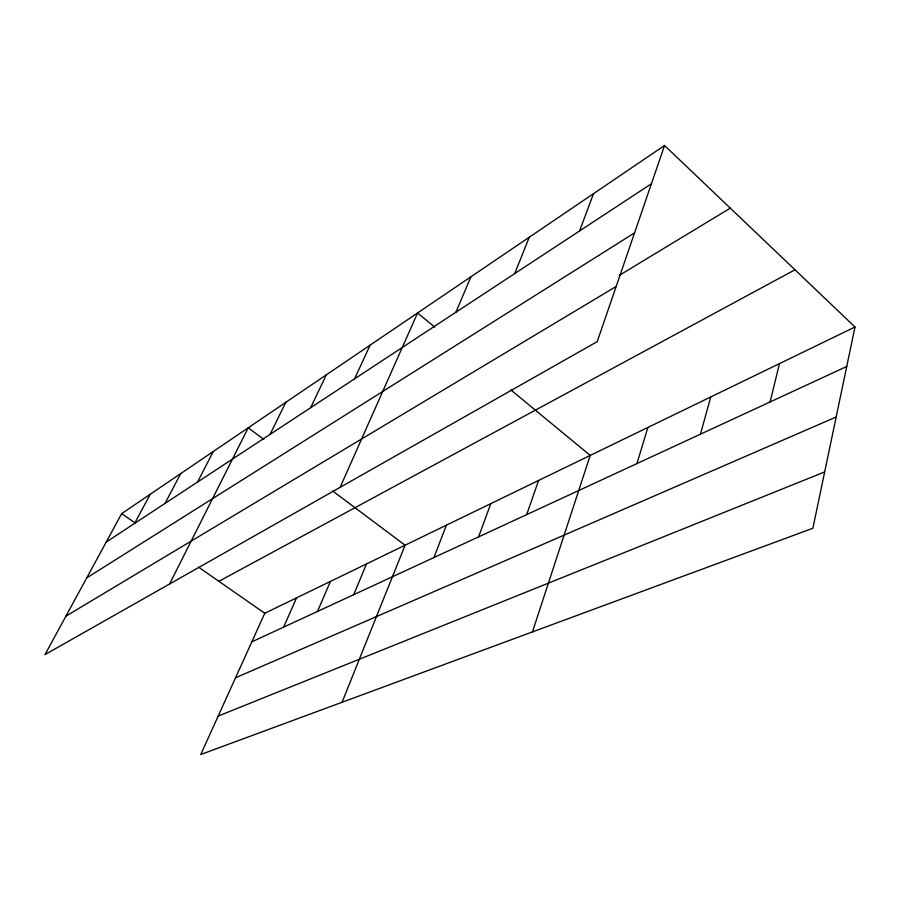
<?xml version="1.0" encoding="UTF-8"?>
<svg xmlns="http://www.w3.org/2000/svg" width="900" height="900" viewBox="0 0 900 900"><rect width="100%" height="100%" fill="white"/><g stroke="black" fill="none" stroke-linecap="round" stroke-linejoin="round"><path stroke-width="1.35" d="M855 326.993L812.88 528.244L200.768 754.504L264.769 613.271L855 326.993L664.549 145.496L121.68 513.619L45 654.604L597.24 341.618L664.549 145.496M770.107 401.94L779.479 363.623M700.481 434.171L710.73 396.968M636.941 463.579L647.887 427.444M532.451 631.901L590.209 455.423L510.851 389.925M526.691 514.62L538.594 480.454M478.575 536.884L490.804 503.64M579.566 230.963L593.539 193.657M433.935 557.55L446.411 525.173M514.71 273.589L529.29 237.218M342.067 702.27L405.079 545.22L332.786 491.085M353.711 594.686L366.502 563.929M455.873 312.266L470.902 276.817M317.531 611.426L330.401 581.434M283.635 627.12L296.561 597.859M340.121 487.339L417.589 312.964L434.79 327.161M354.555 378.855L370.114 345.161M310.646 407.711L326.329 374.85M270.079 434.374L285.829 402.311M169.549 584.01L248.254 427.793L263.835 439.47M197.561 482.029L213.3 451.496M165.026 503.415L180.697 473.603M134.64 523.384L150.232 494.269M106.2 542.081L651.42 183.746M86.704 577.924L634.567 232.864M619.222 275.423L730.283 208.136M65.914 616.163L616.174 286.459M218.88 581.31L794.97 269.786M251.82 641.846L846.731 366.48M235.53 677.79L836.156 417.015M218.183 716.074L824.659 471.938M121.68 513.619L135.236 523.058M198.529 567.135L264.769 613.271"/></g></svg>
